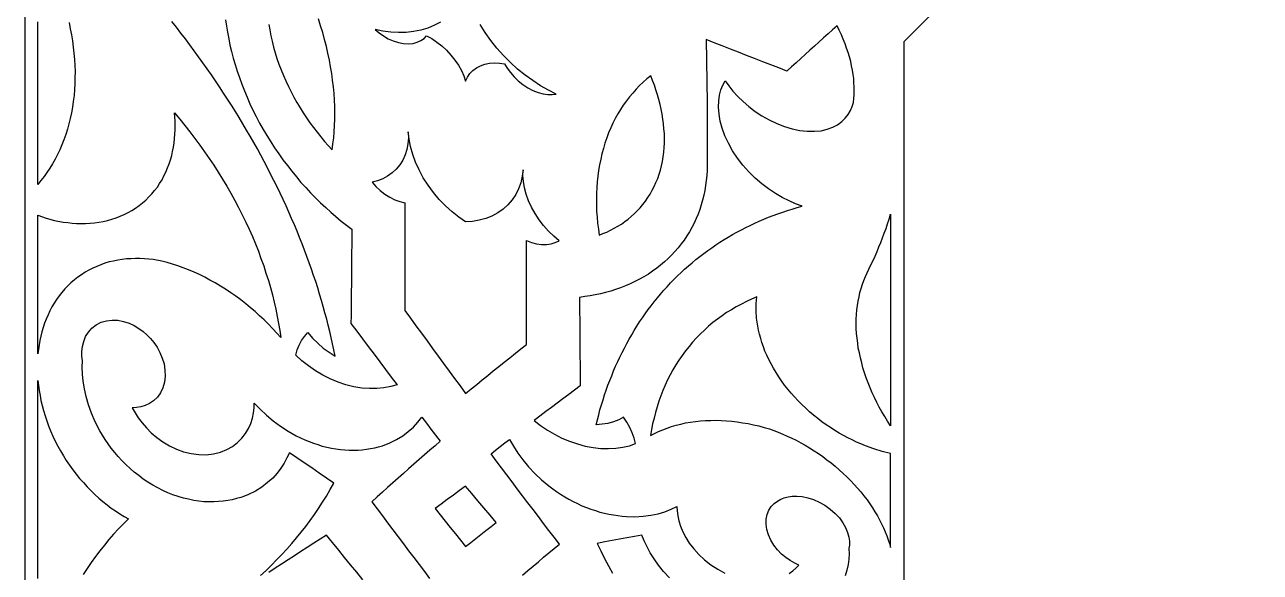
# Model space of a CAD drawing. Extents: x -535 to 1345, y -535 to 535.
# Drawn here: x -450 to -309.4, y 84.6 to 146.9 of the extents above; entities that cross this region are included whole.
import ezdxf

# ---------------------------------------------------------------- set-up
doc = ezdxf.new("R2010")
doc.units = 0
doc.layers.add('LAYER_1', color=18, linetype='CONTINUOUS')
doc.layers.add('LAYER_10', color=174, linetype='CONTINUOUS')

msp = doc.modelspace()

# ---------------------------------------------------------------- linework, layer by layer
at = {"layer": 'LAYER_1'}
for points in [[(-444.95, 147.17), (-444.81, 146.46), (-444.68, 145.76), (-444.57, 145.06), (-444.47, 144.36), (-444.4, 143.66), (-444.33, 142.96), (-444.3, 142.26), (-444.27, 141.57), (-444.28, 140.88), (-444.29, 140.2), (-444.34, 139.52), (-444.39, 138.85), (-444.48, 138.19), (-444.56, 137.53), (-444.69, 136.89), (-444.81, 136.25), (-444.98, 135.63), (-445.14, 135.01), (-445.34, 134.42), (-445.54, 133.82), (-445.77, 133.25), (-446.01, 132.68), (-446.28, 132.14), (-446.54, 131.6), (-446.84, 131.09), (-447.14, 130.58), (-447.47, 130.1), (-447.79, 129.62), (-448.15, 129.17), (-448.5, 128.73), (-448.5, 129.75), (-448.5, 130.78), (-448.5, 131.81), (-448.5, 132.83), (-448.5, 133.86), (-448.5, 134.89), (-448.5, 135.92), (-448.5, 136.94), (-448.5, 137.97), (-448.5, 139), (-448.5, 140.03), (-448.5, 141.05), (-448.5, 142.08), (-448.5, 143.11), (-448.5, 144.14), (-448.5, 145.16), (-448.5, 146.19), (-448.5, 147.22)], [(-427.14, 147.47), (-427.04, 146.76), (-426.93, 146.05), (-426.79, 145.32), (-426.65, 144.59), (-426.46, 143.85), (-426.28, 143.12), (-426.06, 142.37), (-425.84, 141.63), (-425.57, 140.89), (-425.31, 140.14), (-425.01, 139.4), (-424.71, 138.65), (-424.37, 137.91), (-424.03, 137.18), (-423.65, 136.45), (-423.28, 135.72), (-422.87, 135), (-422.46, 134.29), (-422.01, 133.59), (-421.57, 132.89), (-421.1, 132.21), (-420.62, 131.54), (-420.12, 130.88), (-419.62, 130.23), (-419.09, 129.6), (-418.57, 128.97), (-418.02, 128.38), (-417.47, 127.78), (-416.91, 127.21), (-416.34, 126.64), (-415.76, 126.11), (-415.18, 125.57), (-414.59, 125.07), (-413.99, 124.57), (-413.39, 124.1), (-412.79, 123.64), (-412.8, 122.75), (-412.8, 121.85), (-412.81, 120.96), (-412.82, 120.07), (-412.83, 119.18), (-412.83, 118.29), (-412.84, 117.39), (-412.85, 116.5), (-412.86, 115.61), (-412.86, 114.72), (-412.87, 113.82), (-412.88, 112.93), (-412.22, 112.05), (-411.57, 111.17), (-410.91, 110.29), (-410.26, 109.42), (-409.6, 108.55), (-408.95, 107.68), (-408.29, 106.81), (-407.64, 105.94), (-408.36, 105.74), (-409.13, 105.59), (-409.94, 105.51), (-410.79, 105.51), (-411.66, 105.57), (-412.56, 105.72), (-413.45, 105.94), (-414.35, 106.24), (-415.23, 106.61), (-416.1, 107.04), (-416.92, 107.54), (-417.71, 108.09), (-418.46, 108.68), (-419.15, 109.31), (-418.99, 109.9), (-418.78, 110.45), (-418.5, 110.97), (-418.17, 111.45), (-417.8, 111.88), (-417.26, 111.25), (-416.67, 110.66), (-416.04, 110.12), (-415.37, 109.64), (-414.69, 109.21), (-414.83, 109.91), (-414.98, 110.61), (-415.13, 111.3), (-415.3, 112), (-415.47, 112.71), (-415.64, 113.41), (-415.84, 114.12), (-416.04, 114.83), (-416.23, 115.54), (-416.45, 116.25), (-416.67, 116.96), (-416.89, 117.68), (-417.14, 118.39), (-417.38, 119.11), (-417.63, 119.83), (-417.9, 120.54), (-418.17, 121.26), (-418.44, 121.99), (-418.73, 122.71), (-419.02, 123.43), (-419.32, 124.15), (-419.64, 124.87), (-419.95, 125.59), (-420.27, 126.31), (-420.61, 127.03), (-420.95, 127.76), (-421.29, 128.48), (-421.65, 129.2), (-422.02, 129.92), (-422.38, 130.64), (-422.76, 131.35), (-423.15, 132.07), (-423.53, 132.79), (-423.94, 133.5), (-424.35, 134.21), (-424.75, 134.92), (-425.18, 135.63), (-425.61, 136.34), (-426.03, 137.04), (-426.48, 137.74), (-426.92, 138.44), (-427.37, 139.14), (-427.83, 139.84), (-428.3, 140.53), (-428.76, 141.22), (-429.24, 141.9), (-429.73, 142.59), (-430.21, 143.27), (-430.71, 143.94), (-431.21, 144.62), (-431.7, 145.29), (-432.22, 145.95), (-432.73, 146.62), (-433.25, 147.28)], [(-422.23, 146.95), (-422.12, 146.31), (-422, 145.66), (-421.85, 145.02), (-421.69, 144.37), (-421.49, 143.72), (-421.3, 143.07), (-421.07, 142.43), (-420.83, 141.79), (-420.57, 141.15), (-420.3, 140.52), (-420, 139.89), (-419.7, 139.27), (-419.37, 138.66), (-419.03, 138.06), (-418.67, 137.47), (-418.32, 136.88), (-417.93, 136.32), (-417.55, 135.75), (-417.15, 135.21), (-416.74, 134.67), (-416.32, 134.16), (-415.9, 133.64), (-415.46, 133.16), (-415.03, 132.67), (-414.94, 133.35), (-414.85, 134.03), (-414.8, 134.73), (-414.75, 135.43), (-414.73, 136.15), (-414.71, 136.86), (-414.73, 137.6), (-414.75, 138.33), (-414.81, 139.08), (-414.87, 139.83), (-414.97, 140.59), (-415.06, 141.35), (-415.2, 142.12), (-415.33, 142.89), (-415.51, 143.67), (-415.68, 144.45), (-415.89, 145.23), (-416.1, 146.01), (-416.34, 146.8), (-416.59, 147.58)], [(-402.69, 147.21), (-403.38, 146.84), (-404.13, 146.53), (-404.92, 146.29), (-405.75, 146.13), (-406.6, 146.04), (-407.48, 146.02), (-408.36, 146.07), (-409.25, 146.19), (-410.14, 146.37), (-409.69, 145.98), (-409.18, 145.63), (-408.64, 145.31), (-408.07, 145.06), (-407.49, 144.87), (-406.91, 144.76), (-406.35, 144.74), (-405.82, 144.79), (-405.35, 144.92), (-404.93, 145.11), (-404.57, 145.36), (-404.28, 145.66), (-403.7, 145.33), (-403.12, 144.94), (-402.56, 144.49), (-402.02, 144), (-401.52, 143.46), (-401.06, 142.88), (-400.66, 142.29), (-400.32, 141.69), (-400.05, 141.08), (-399.84, 140.49), (-399.63, 140.93), (-399.35, 141.34), (-399.01, 141.7), (-398.61, 142.01), (-398.15, 142.25), (-397.65, 142.43), (-397.12, 142.54), (-396.55, 142.58), (-395.98, 142.55), (-395.4, 142.46), (-395.1, 141.96), (-394.75, 141.46), (-394.33, 140.98), (-393.85, 140.52), (-393.32, 140.1), (-392.76, 139.73), (-392.19, 139.43), (-391.6, 139.2), (-391.03, 139.05), (-390.49, 138.97), (-389.99, 138.96), (-389.53, 139.02), (-390.42, 139.46), (-391.31, 139.97), (-392.2, 140.55), (-393.07, 141.18), (-393.93, 141.87), (-394.75, 142.62), (-395.54, 143.42), (-396.29, 144.26), (-396.98, 145.13), (-397.62, 146.03), (-398.2, 146.94)], [(-423.16, 84.24), (-422.54, 84.82), (-421.93, 85.4), (-421.34, 86.01), (-420.74, 86.61), (-420.18, 87.24), (-419.61, 87.87), (-419.08, 88.52), (-418.54, 89.16), (-418.03, 89.83), (-417.52, 90.5), (-417.04, 91.19), (-416.56, 91.87), (-416.11, 92.58), (-415.66, 93.28), (-415.24, 94.01), (-414.82, 94.73), (-415.66, 95.31), (-416.5, 95.89), (-417.34, 96.47), (-418.19, 97.04), (-419.04, 97.62), (-419.89, 98.19), (-420.16, 97.61), (-420.47, 97.03), (-420.85, 96.46), (-421.28, 95.89), (-421.79, 95.33), (-422.37, 94.8), (-423.02, 94.3), (-423.75, 93.85), (-424.55, 93.45), (-424.99, 93.28), (-425.43, 93.11), (-425.91, 92.98), (-426.39, 92.85), (-426.9, 92.76), (-427.41, 92.68), (-427.95, 92.64), (-428.49, 92.6), (-429.05, 92.62), (-429.61, 92.63), (-430.19, 92.71), (-430.77, 92.78), (-431.36, 92.91), (-431.95, 93.04), (-432.54, 93.23), (-433.13, 93.42), (-433.72, 93.66), (-434.3, 93.91), (-434.87, 94.21), (-435.43, 94.51), (-435.98, 94.86), (-436.52, 95.21), (-437.03, 95.6), (-437.55, 95.99), (-438.02, 96.42), (-438.5, 96.85), (-438.94, 97.31), (-439.37, 97.77), (-439.76, 98.25), (-440.16, 98.73), (-440.5, 99.22), (-440.85, 99.71), (-441.15, 100.21), (-441.45, 100.71), (-441.97, 101.71), (-442.39, 102.69), (-442.74, 103.66), (-443, 104.59), (-443.2, 105.49), (-443.34, 106.35), (-443.42, 107.16), (-443.45, 107.93), (-443.44, 108.66), (-443.49, 109.18), (-443.49, 109.74), (-443.43, 110.3), (-443.29, 110.87), (-443.07, 111.42), (-442.75, 111.93), (-442.35, 112.38), (-441.87, 112.76), (-441.31, 113.05), (-440.7, 113.23), (-440.06, 113.3), (-439.4, 113.28), (-438.75, 113.15), (-438.12, 112.95), (-437.54, 112.68), (-437, 112.36), (-436.52, 112.01), (-436.09, 111.63), (-435.69, 111.22), (-435.3, 110.75), (-434.94, 110.22), (-434.62, 109.63), (-434.35, 108.98), (-434.15, 108.31), (-434.04, 107.61), (-434.02, 106.91), (-434.1, 106.23), (-434.28, 105.6), (-434.56, 105.03), (-434.91, 104.53), (-435.33, 104.13), (-435.79, 103.81), (-436.28, 103.57), (-436.78, 103.42), (-437.27, 103.34), (-437.76, 103.32), (-437.44, 102.76), (-437.08, 102.19), (-436.65, 101.61), (-436.15, 101.03), (-435.6, 100.47), (-434.97, 99.94), (-434.29, 99.44), (-433.54, 99), (-432.75, 98.62), (-431.92, 98.32), (-431.06, 98.11), (-430.2, 97.99), (-429.35, 97.98), (-428.52, 98.08), (-427.74, 98.27), (-427.02, 98.56), (-426.36, 98.93), (-425.78, 99.37), (-425.29, 99.86), (-424.87, 100.4), (-424.54, 100.97), (-424.28, 101.55), (-424.09, 102.14), (-423.97, 102.73), (-423.9, 103.3), (-423.88, 103.86), (-423.22, 103.16), (-422.5, 102.49), (-421.72, 101.84), (-420.9, 101.23), (-420.02, 100.66), (-419.1, 100.14), (-418.14, 99.68), (-417.64, 99.48), (-417.15, 99.29), (-416.64, 99.13), (-416.14, 98.97), (-415.63, 98.85), (-415.11, 98.73), (-414.6, 98.65), (-414.09, 98.57), (-413.58, 98.53), (-413.07, 98.5), (-412.58, 98.5), (-412.08, 98.51), (-411.59, 98.55), (-411.11, 98.6), (-410.65, 98.68), (-410.18, 98.76), (-409.74, 98.89), (-409.3, 99.01), (-408.47, 99.32), (-407.7, 99.7), (-407, 100.13), (-406.36, 100.61), (-405.78, 101.12), (-405.27, 101.68), (-404.83, 102.25), (-404.3, 101.57), (-403.78, 100.88), (-403.25, 100.2), (-402.73, 99.52), (-403.32, 99), (-403.92, 98.48), (-404.52, 97.96), (-405.12, 97.43), (-405.72, 96.91), (-406.32, 96.38), (-406.91, 95.85), (-407.51, 95.32), (-408.11, 94.79), (-408.71, 94.25), (-409.31, 93.71), (-409.91, 93.17), (-410.5, 92.63), (-409.91, 91.83), (-409.31, 91.03), (-408.71, 90.23), (-408.12, 89.43), (-407.52, 88.64), (-406.92, 87.85), (-406.32, 87.06), (-405.73, 86.27), (-405.13, 85.48), (-404.53, 84.7), (-403.93, 83.91)], [(-448.5, 83.88), (-448.5, 84.9), (-448.5, 85.93), (-448.5, 86.95), (-448.5, 87.97), (-448.5, 89), (-448.5, 90.02), (-448.5, 91.05), (-448.5, 92.07), (-448.5, 93.1), (-448.5, 94.12), (-448.5, 95.15), (-448.5, 96.17), (-448.5, 97.2), (-448.5, 98.22), (-448.5, 99.25), (-448.5, 100.27), (-448.5, 101.3), (-448.5, 102.32), (-448.5, 103.35), (-448.5, 104.37), (-448.5, 105.4), (-448.5, 106.42), (-448.43, 105.86), (-448.36, 105.3), (-448.26, 104.73), (-448.15, 104.16), (-448.01, 103.58), (-447.87, 103), (-447.68, 102.42), (-447.5, 101.84), (-447.28, 101.26), (-447.05, 100.68), (-446.79, 100.1), (-446.53, 99.53), (-446.24, 98.97), (-445.94, 98.41), (-445.6, 97.86), (-445.27, 97.32), (-444.91, 96.79), (-444.54, 96.27), (-444.15, 95.77), (-443.75, 95.27), (-443.33, 94.8), (-442.91, 94.33), (-442.47, 93.89), (-442.02, 93.45), (-441.56, 93.05), (-441.1, 92.64), (-440.63, 92.28), (-440.15, 91.91), (-439.67, 91.58), (-439.18, 91.25), (-438.69, 90.96), (-438.2, 90.67), (-438.77, 90.1), (-439.34, 89.53), (-439.88, 88.93), (-440.42, 88.33), (-440.94, 87.7), (-441.46, 87.06), (-441.95, 86.4), (-442.44, 85.73), (-442.9, 85.04), (-443.36, 84.34)], [(-393.35, 84.28), (-392.75, 84.79), (-392.16, 85.3), (-391.56, 85.81), (-390.96, 86.31), (-390.36, 86.81), (-389.77, 87.32), (-389.17, 87.82), (-389.77, 88.59), (-390.37, 89.37), (-390.96, 90.16), (-391.56, 90.94), (-392.16, 91.73), (-392.76, 92.52), (-393.36, 93.31), (-393.96, 94.1), (-394.55, 94.89), (-395.15, 95.69), (-395.75, 96.49), (-396.35, 97.29), (-396.95, 98.09), (-396.42, 98.5), (-395.9, 98.91), (-395.37, 99.32), (-394.85, 99.73), (-394.4, 98.95), (-393.89, 98.16), (-393.32, 97.38), (-392.68, 96.6), (-391.97, 95.85), (-391.2, 95.12), (-390.37, 94.43), (-389.93, 94.11), (-389.49, 93.78), (-389.03, 93.48), (-388.56, 93.19), (-388.08, 92.92), (-387.6, 92.65), (-387.1, 92.42), (-386.6, 92.18), (-386.09, 91.99), (-385.58, 91.79), (-385.07, 91.63), (-384.56, 91.46), (-384.05, 91.34), (-383.54, 91.22), (-383.03, 91.13), (-382.52, 91.05), (-382.03, 91), (-381.53, 90.95), (-380.57, 90.93), (-379.65, 90.98), (-378.78, 91.1), (-377.95, 91.27), (-377.18, 91.49), (-376.46, 91.77), (-375.8, 92.08), (-375.78, 91.58), (-375.71, 91.03), (-375.58, 90.46), (-375.39, 89.85), (-375.14, 89.22), (-374.8, 88.57), (-374.39, 87.91), (-373.89, 87.26), (-373.31, 86.62), (-372.66, 86.01), (-371.93, 85.45), (-371.15, 84.95), (-370.33, 84.51)], [(-363.03, 84.48), (-362.6, 84.77), (-362.23, 85.09), (-361.92, 85.42), (-362.4, 85.64), (-362.9, 85.93), (-363.4, 86.27), (-363.89, 86.68), (-364.35, 87.15), (-364.76, 87.67), (-365.12, 88.25), (-365.39, 88.85), (-365.57, 89.46), (-365.66, 90.07), (-365.64, 90.65), (-365.52, 91.19), (-365.33, 91.67), (-365.06, 92.08), (-364.73, 92.43), (-364.37, 92.7), (-363.98, 92.92), (-363.59, 93.07), (-363.16, 93.18), (-362.67, 93.25), (-362.14, 93.26), (-361.55, 93.21), (-360.92, 93.08), (-360.27, 92.88), (-359.62, 92.59), (-358.97, 92.23), (-358.36, 91.8), (-357.81, 91.31), (-357.32, 90.78), (-356.92, 90.23), (-356.61, 89.68), (-356.38, 89.13), (-356.24, 88.61), (-356.18, 88.13), (-356.18, 87.69), (-356.24, 87.29), (-356.22, 86.7), (-356.25, 86.1), (-356.33, 85.48), (-356.47, 84.85), (-356.67, 84.21)], [(-411.55, 83.76), (-412.23, 84.6), (-412.92, 85.44), (-413.6, 86.29), (-414.28, 87.13), (-414.97, 87.98), (-415.65, 88.83), (-416.38, 88.37), (-417.12, 87.9), (-417.85, 87.43), (-418.58, 86.96), (-419.31, 86.49), (-420.04, 86.02), (-420.78, 85.54), (-421.51, 85.06), (-422.24, 84.58)], [(-376.66, 83.97), (-377.31, 84.69), (-377.88, 85.41), (-378.39, 86.12), (-378.83, 86.83), (-379.2, 87.51), (-379.52, 88.17), (-379.78, 88.81), (-380.63, 88.67), (-381.48, 88.52), (-382.33, 88.38), (-383.17, 88.22), (-384.01, 88.05), (-384.86, 87.89), (-384.44, 87.03), (-384.02, 86.18), (-383.57, 85.34), (-383.12, 84.5)]]:
    msp.add_lwpolyline(points, dxfattribs=at)
for points in [[(-372.48, 145.22), (-372.46, 144.42), (-372.45, 143.62), (-372.43, 142.82), (-372.42, 142.02), (-372.4, 141.22), (-372.38, 140.42), (-372.38, 139.63), (-372.37, 138.83), (-372.36, 138.03), (-372.35, 137.24), (-372.35, 136.44), (-372.34, 135.65), (-372.34, 134.86), (-372.34, 134.06), (-372.34, 133.27), (-372.34, 132.48), (-372.34, 131.69), (-372.34, 130.89), (-372.37, 130.32), (-372.4, 129.75), (-372.47, 129.19), (-372.53, 128.62), (-372.64, 128.06), (-372.74, 127.51), (-372.88, 126.96), (-373.03, 126.42), (-373.21, 125.89), (-373.39, 125.36), (-373.61, 124.85), (-373.84, 124.34), (-374.1, 123.84), (-374.36, 123.35), (-374.66, 122.88), (-374.96, 122.41), (-375.3, 121.97), (-375.64, 121.52), (-376.02, 121.1), (-376.4, 120.69), (-376.81, 120.3), (-377.22, 119.91), (-377.66, 119.55), (-378.1, 119.19), (-378.58, 118.86), (-379.05, 118.54), (-379.55, 118.24), (-380.05, 117.95), (-380.58, 117.69), (-381.11, 117.43), (-381.65, 117.21), (-382.2, 116.98), (-382.77, 116.79), (-383.33, 116.6), (-383.91, 116.45), (-384.5, 116.29), (-385.09, 116.17), (-385.68, 116.05), (-386.28, 115.97), (-386.88, 115.88), (-386.88, 115.04), (-386.87, 114.2), (-386.86, 113.36), (-386.85, 112.52), (-386.85, 111.68), (-386.84, 110.84), (-386.83, 110), (-386.83, 109.16), (-386.82, 108.32), (-386.81, 107.48), (-386.8, 106.64), (-386.8, 105.8), (-387.45, 105.32), (-388.11, 104.83), (-388.76, 104.35), (-389.42, 103.86), (-390.07, 103.37), (-390.73, 102.88), (-391.38, 102.38), (-392.03, 101.89), (-391.31, 101.32), (-390.54, 100.79), (-389.73, 100.31), (-388.88, 99.88), (-388.01, 99.51), (-387.12, 99.2), (-386.22, 98.96), (-385.32, 98.79), (-384.44, 98.7), (-383.58, 98.68), (-382.75, 98.72), (-381.96, 98.83), (-381.21, 99.01), (-380.52, 99.24), (-380.68, 99.85), (-380.9, 100.46), (-381.17, 101.07), (-381.5, 101.68), (-381.88, 102.26), (-382.42, 101.96), (-383, 101.72), (-383.64, 101.55), (-384.3, 101.44), (-384.99, 101.39), (-384.84, 101.96), (-384.69, 102.53), (-384.55, 103.1), (-384.37, 103.66), (-384.2, 104.22), (-384.03, 104.78), (-383.83, 105.33), (-383.64, 105.88), (-383.44, 106.43), (-383.22, 106.97), (-383, 107.51), (-382.78, 108.05), (-382.53, 108.57), (-382.29, 109.09), (-382.04, 109.62), (-381.77, 110.12), (-381.51, 110.63), (-381.24, 111.14), (-380.94, 111.63), (-380.65, 112.12), (-380.35, 112.61), (-380.04, 113.09), (-379.72, 113.56), (-379.4, 114.03), (-379.06, 114.49), (-378.72, 114.94), (-378.38, 115.39), (-378.02, 115.83), (-377.66, 116.26), (-377.29, 116.69), (-376.91, 117.1), (-376.52, 117.52), (-376.14, 117.93), (-375.73, 118.32), (-375.33, 118.71), (-374.92, 119.09), (-374.49, 119.46), (-374.07, 119.83), (-373.64, 120.19), (-373.2, 120.53), (-372.75, 120.88), (-372.3, 121.22), (-371.84, 121.53), (-371.38, 121.85), (-370.91, 122.17), (-370.43, 122.46), (-369.95, 122.75), (-369.46, 123.04), (-368.97, 123.31), (-368.47, 123.58), (-367.97, 123.84), (-367.46, 124.08), (-366.94, 124.32), (-366.43, 124.56), (-365.9, 124.78), (-365.37, 125), (-364.84, 125.21), (-364.3, 125.4), (-363.76, 125.59), (-363.22, 125.78), (-362.67, 125.94), (-362.12, 126.1), (-361.56, 126.27), (-362.29, 126.53), (-363.04, 126.86), (-363.81, 127.25), (-364.59, 127.7), (-365.37, 128.22), (-366.15, 128.81), (-366.9, 129.46), (-367.62, 130.17), (-368.3, 130.93), (-368.92, 131.73), (-369.47, 132.57), (-369.94, 133.42), (-370.34, 134.27), (-370.65, 135.12), (-370.87, 135.95), (-371.01, 136.75), (-371.06, 137.51), (-371.04, 138.23), (-370.94, 138.89), (-370.79, 139.49), (-370.57, 140.04), (-370.32, 140.53), (-369.9, 139.95), (-369.42, 139.36), (-368.88, 138.76), (-368.28, 138.18), (-367.61, 137.6), (-366.89, 137.05), (-366.12, 136.54), (-365.3, 136.07), (-364.45, 135.66), (-363.57, 135.32), (-362.69, 135.06), (-361.82, 134.88), (-360.97, 134.78), (-360.16, 134.78), (-359.4, 134.85), (-358.7, 135.01), (-358.07, 135.24), (-357.52, 135.53), (-357.04, 135.88), (-356.64, 136.27), (-356.31, 136.69), (-356.05, 137.13), (-355.86, 137.6), (-355.72, 138.06), (-355.68, 138.5), (-355.64, 138.93), (-355.63, 139.39), (-355.62, 139.84), (-355.66, 140.31), (-355.69, 140.78), (-355.75, 141.26), (-355.82, 141.75), (-355.93, 142.24), (-356.03, 142.74), (-356.17, 143.24), (-356.31, 143.74), (-356.49, 144.25), (-356.67, 144.75), (-356.88, 145.26), (-357.09, 145.77), (-357.33, 146.28), (-357.57, 146.78), (-358.09, 146.32), (-358.61, 145.86), (-359.12, 145.4), (-359.64, 144.94), (-360.16, 144.47), (-360.68, 144), (-361.2, 143.53), (-361.72, 143.06), (-362.24, 142.58), (-362.76, 142.11), (-363.28, 141.63), (-364.2, 141.99), (-365.12, 142.35), (-366.04, 142.7), (-366.96, 143.06), (-367.88, 143.42), (-368.8, 143.78), (-369.72, 144.14), (-370.64, 144.5), (-371.56, 144.86)], [(-378.78, 141.11), (-379.21, 140.75), (-379.64, 140.38), (-380.05, 139.98), (-380.45, 139.58), (-380.83, 139.14), (-381.2, 138.71), (-381.55, 138.24), (-381.9, 137.77), (-382.21, 137.27), (-382.53, 136.77), (-382.81, 136.24), (-383.09, 135.71), (-383.33, 135.16), (-383.58, 134.6), (-383.79, 134.02), (-384, 133.44), (-384.17, 132.83), (-384.34, 132.23), (-384.47, 131.6), (-384.61, 130.98), (-384.71, 130.33), (-384.8, 129.69), (-384.86, 129.04), (-384.92, 128.38), (-384.94, 127.71), (-384.96, 127.04), (-384.94, 126.37), (-384.93, 125.69), (-384.88, 125.01), (-384.82, 124.33), (-384.73, 123.65), (-384.65, 122.96), (-384.21, 123.14), (-383.78, 123.32), (-383.35, 123.53), (-382.93, 123.75), (-382.53, 123.99), (-382.12, 124.23), (-381.74, 124.51), (-381.36, 124.79), (-381, 125.1), (-380.64, 125.41), (-380.31, 125.75), (-379.98, 126.09), (-379.68, 126.46), (-379.37, 126.83), (-379.11, 127.24), (-378.84, 127.64), (-378.61, 128.07), (-378.37, 128.5), (-378.18, 128.95), (-377.98, 129.41), (-377.83, 129.89), (-377.67, 130.36), (-377.56, 130.86), (-377.44, 131.36), (-377.36, 131.88), (-377.29, 132.39), (-377.25, 132.92), (-377.22, 133.45), (-377.22, 133.99), (-377.22, 134.53), (-377.27, 135.08), (-377.31, 135.63), (-377.39, 136.18), (-377.47, 136.73), (-377.59, 137.29), (-377.7, 137.84), (-377.85, 138.39), (-378, 138.94), (-378.18, 139.49), (-378.36, 140.04), (-378.57, 140.58)], [(-448.5, 125.23), (-447.56, 124.91), (-446.6, 124.65), (-445.61, 124.45), (-445.1, 124.39), (-444.6, 124.33), (-444.09, 124.3), (-443.59, 124.28), (-443.08, 124.29), (-442.57, 124.31), (-442.07, 124.37), (-441.56, 124.43), (-441.07, 124.53), (-440.57, 124.63), (-440.09, 124.78), (-439.61, 124.92), (-439.14, 125.12), (-438.68, 125.31), (-438.24, 125.54), (-437.8, 125.78), (-437.39, 126.05), (-436.98, 126.33), (-436.6, 126.65), (-436.22, 126.96), (-435.87, 127.32), (-435.53, 127.67), (-435.22, 128.06), (-434.91, 128.44), (-434.65, 128.86), (-434.38, 129.27), (-434.16, 129.71), (-433.93, 130.15), (-433.74, 130.61), (-433.56, 131.07), (-433.42, 131.54), (-433.27, 132.01), (-433.17, 132.5), (-433.07, 132.98), (-433, 133.47), (-432.94, 133.96), (-432.88, 134.94), (-432.89, 135.92), (-432.96, 136.89), (-432.37, 136.17), (-431.77, 135.45), (-431.2, 134.71), (-430.63, 133.98), (-430.08, 133.22), (-429.53, 132.46), (-429, 131.69), (-428.48, 130.91), (-427.98, 130.12), (-427.48, 129.33), (-427.01, 128.53), (-426.54, 127.73), (-426.1, 126.91), (-425.66, 126.1), (-425.25, 125.28), (-424.85, 124.46), (-424.47, 123.63), (-424.1, 122.8), (-423.76, 121.97), (-423.42, 121.14), (-423.12, 120.31), (-422.81, 119.48), (-422.55, 118.65), (-422.28, 117.82), (-422.05, 116.99), (-421.82, 116.17), (-421.62, 115.35), (-421.43, 114.53), (-421.27, 113.72), (-421.11, 112.91), (-420.99, 112.1), (-420.87, 111.3), (-421.33, 111.81), (-421.79, 112.32), (-422.27, 112.82), (-422.76, 113.31), (-423.27, 113.79), (-423.79, 114.26), (-424.33, 114.71), (-424.86, 115.16), (-425.42, 115.59), (-425.98, 116.01), (-426.56, 116.41), (-427.14, 116.8), (-427.73, 117.16), (-428.32, 117.53), (-428.92, 117.85), (-429.52, 118.18), (-430.13, 118.47), (-430.74, 118.75), (-431.35, 119), (-431.96, 119.25), (-432.57, 119.46), (-433.18, 119.67), (-433.79, 119.84), (-434.39, 120.01), (-435.38, 120.18), (-435.89, 120.23), (-436.39, 120.28), (-436.89, 120.29), (-437.4, 120.31), (-437.9, 120.28), (-438.41, 120.26), (-438.91, 120.19), (-439.41, 120.12), (-439.9, 120.02), (-440.39, 119.91), (-440.87, 119.76), (-441.34, 119.6), (-441.8, 119.41), (-442.26, 119.22), (-442.7, 118.98), (-443.14, 118.74), (-443.55, 118.46), (-443.97, 118.18), (-444.35, 117.87), (-444.74, 117.55), (-445.09, 117.19), (-445.45, 116.84), (-445.76, 116.45), (-446.08, 116.06), (-446.37, 115.65), (-446.65, 115.23), (-446.9, 114.79), (-447.15, 114.34), (-447.35, 113.88), (-447.56, 113.42), (-447.74, 112.94), (-447.91, 112.46), (-448.04, 111.97), (-448.18, 111.48), (-448.27, 110.98), (-448.37, 110.48), (-448.5, 109.47), (-448.5, 110.46), (-448.5, 111.44), (-448.5, 112.43), (-448.5, 113.41), (-448.5, 114.4), (-448.5, 115.38), (-448.5, 116.37), (-448.5, 117.35), (-448.5, 118.34), (-448.5, 119.32), (-448.5, 120.3), (-448.5, 121.29), (-448.5, 122.27), (-448.5, 123.26), (-448.5, 124.24)], [(-406.37, 134.72), (-406.35, 134.04), (-406.4, 133.37), (-406.53, 132.72), (-406.72, 132.09), (-406.99, 131.5), (-407.33, 130.96), (-407.73, 130.47), (-408.19, 130.04), (-408.71, 129.68), (-409.26, 129.38), (-409.85, 129.16), (-410.47, 129), (-410.04, 128.51), (-409.56, 128.05), (-409.03, 127.64), (-408.47, 127.29), (-407.89, 127), (-407.31, 126.78), (-406.75, 126.64), (-406.75, 125.7), (-406.75, 124.76), (-406.75, 123.81), (-406.75, 122.87), (-406.75, 121.93), (-406.75, 120.99), (-406.75, 120.05), (-406.75, 119.11), (-406.75, 118.16), (-406.75, 117.22), (-406.75, 116.28), (-406.75, 115.34), (-406.75, 114.4), (-406.12, 113.53), (-405.49, 112.66), (-404.86, 111.8), (-404.23, 110.93), (-403.61, 110.07), (-402.98, 109.21), (-402.35, 108.36), (-401.72, 107.5), (-401.09, 106.65), (-400.47, 105.8), (-399.84, 104.95), (-399.21, 105.47), (-398.58, 105.98), (-397.95, 106.49), (-397.32, 107), (-396.7, 107.51), (-396.07, 108.02), (-395.44, 108.52), (-394.81, 109.02), (-394.18, 109.52), (-393.55, 110.02), (-392.93, 110.51), (-392.93, 111.42), (-392.93, 112.33), (-392.93, 113.24), (-392.93, 114.15), (-392.93, 115.06), (-392.93, 115.97), (-392.93, 116.88), (-392.93, 117.79), (-392.93, 118.7), (-392.93, 119.61), (-392.93, 120.52), (-392.93, 121.43), (-392.93, 122.34), (-392.36, 122.13), (-391.78, 121.98), (-391.2, 121.9), (-390.64, 121.9), (-390.12, 121.98), (-389.64, 122.12), (-389.21, 122.32), (-389.82, 122.85), (-390.41, 123.42), (-390.97, 124.05), (-391.48, 124.72), (-391.94, 125.42), (-392.35, 126.14), (-392.69, 126.88), (-392.95, 127.62), (-393.15, 128.35), (-393.27, 129.06), (-393.32, 129.75), (-393.31, 130.39), (-393.4, 129.66), (-393.57, 128.93), (-393.82, 128.24), (-394.14, 127.58), (-394.54, 126.97), (-395.02, 126.42), (-395.57, 125.92), (-396.18, 125.5), (-396.84, 125.14), (-397.55, 124.87), (-398.29, 124.66), (-399.06, 124.53), (-399.84, 124.48), (-400.62, 125.02), (-401.38, 125.63), (-402.13, 126.3), (-402.84, 127.03), (-403.5, 127.82), (-404.11, 128.64), (-404.65, 129.5), (-405.13, 130.38), (-405.53, 131.27), (-405.86, 132.16), (-406.1, 133.04), (-406.27, 133.9)], [(-351.5, 125.34), (-351.5, 124.54), (-351.5, 123.73), (-351.5, 122.93), (-351.5, 122.13), (-351.5, 121.33), (-351.5, 120.53), (-351.5, 119.72), (-351.5, 118.92), (-351.5, 118.12), (-351.5, 117.32), (-351.5, 116.51), (-351.5, 115.71), (-351.5, 114.91), (-351.5, 114.11), (-351.5, 113.3), (-351.5, 112.5), (-351.5, 111.7), (-351.5, 110.9), (-351.5, 110.1), (-351.5, 109.29), (-351.5, 108.49), (-351.5, 107.69), (-351.5, 106.89), (-351.5, 106.08), (-351.5, 105.28), (-351.5, 104.48), (-351.5, 103.68), (-351.5, 102.88), (-351.5, 102.07), (-351.5, 101.27), (-351.83, 101.79), (-352.16, 102.32), (-352.47, 102.85), (-352.78, 103.39), (-353.05, 103.94), (-353.33, 104.49), (-353.58, 105.04), (-353.83, 105.6), (-354.05, 106.16), (-354.26, 106.73), (-354.45, 107.29), (-354.63, 107.86), (-354.78, 108.43), (-354.93, 108.99), (-355.04, 109.56), (-355.16, 110.12), (-355.23, 110.68), (-355.31, 111.24), (-355.35, 111.79), (-355.39, 112.34), (-355.39, 112.87), (-355.4, 113.41), (-355.36, 113.93), (-355.33, 114.46), (-355.26, 114.96), (-355.19, 115.47), (-355.08, 115.95), (-354.98, 116.44), (-354.84, 116.9), (-354.7, 117.37), (-354.53, 117.81), (-354.36, 118.25), (-354.16, 118.66), (-353.96, 119.08), (-353.72, 119.58), (-353.48, 120.09), (-353.24, 120.59), (-353.03, 121.11), (-352.81, 121.62), (-352.59, 122.14), (-352.4, 122.67), (-352.21, 123.2), (-352.01, 123.72), (-351.84, 124.26), (-351.67, 124.8)], [(-366.72, 115.94), (-367.31, 115.68), (-367.9, 115.42), (-368.47, 115.12), (-369.05, 114.82), (-369.6, 114.48), (-370.15, 114.15), (-370.67, 113.78), (-371.2, 113.41), (-371.7, 113.01), (-372.19, 112.6), (-372.66, 112.17), (-373.13, 111.73), (-373.57, 111.27), (-374.01, 110.8), (-374.42, 110.3), (-374.83, 109.8), (-375.2, 109.28), (-375.57, 108.75), (-375.91, 108.2), (-376.25, 107.64), (-376.56, 107.07), (-376.86, 106.49), (-377.13, 105.89), (-377.4, 105.3), (-377.63, 104.68), (-377.86, 104.06), (-378.05, 103.43), (-378.24, 102.79), (-378.4, 102.14), (-378.56, 101.5), (-378.68, 100.84), (-378.8, 100.18), (-378.34, 100.41), (-377.89, 100.63), (-377.4, 100.83), (-376.91, 101.02), (-376.4, 101.19), (-375.89, 101.35), (-375.35, 101.47), (-374.81, 101.6), (-374.25, 101.69), (-373.69, 101.77), (-373.11, 101.82), (-372.54, 101.87), (-371.95, 101.88), (-371.36, 101.9), (-370.75, 101.87), (-370.15, 101.84), (-369.54, 101.78), (-368.93, 101.72), (-368.32, 101.62), (-367.71, 101.52), (-367.1, 101.38), (-366.49, 101.25), (-365.89, 101.08), (-365.28, 100.92), (-364.78, 100.73), (-364.27, 100.55), (-363.76, 100.33), (-363.25, 100.11), (-362.73, 99.86), (-362.22, 99.62), (-361.71, 99.34), (-361.2, 99.06), (-360.7, 98.75), (-360.19, 98.44), (-359.7, 98.1), (-359.2, 97.77), (-358.73, 97.4), (-358.25, 97.04), (-357.79, 96.66), (-357.33, 96.27), (-356.89, 95.86), (-356.45, 95.46), (-356.04, 95.03), (-355.63, 94.61), (-355.25, 94.17), (-354.87, 93.74), (-354.52, 93.29), (-354.17, 92.84), (-353.86, 92.39), (-353.55, 91.93), (-353.27, 91.48), (-352.99, 91.02), (-352.75, 90.56), (-352.51, 90.11), (-352.3, 89.65), (-352.1, 89.2), (-351.93, 88.76), (-351.76, 88.31), (-351.63, 87.87), (-351.5, 87.44), (-351.5, 88.2), (-351.5, 88.96), (-351.5, 89.73), (-351.5, 90.49), (-351.5, 91.25), (-351.5, 92.02), (-351.5, 92.78), (-351.5, 93.54), (-351.5, 94.31), (-351.5, 95.07), (-351.5, 95.83), (-351.5, 96.6), (-351.5, 97.36), (-351.5, 98.12), (-352.43, 98.36), (-353.38, 98.65), (-354.36, 99), (-354.86, 99.21), (-355.35, 99.42), (-355.85, 99.66), (-356.35, 99.9), (-356.85, 100.17), (-357.35, 100.44), (-357.84, 100.75), (-358.34, 101.06), (-358.82, 101.39), (-359.31, 101.73), (-359.78, 102.1), (-360.25, 102.47), (-360.7, 102.86), (-361.15, 103.26), (-361.58, 103.68), (-362.01, 104.1), (-362.41, 104.55), (-362.81, 104.99), (-363.18, 105.45), (-363.55, 105.91), (-363.89, 106.38), (-364.22, 106.86), (-364.52, 107.34), (-364.82, 107.82), (-365.08, 108.31), (-365.34, 108.8), (-365.56, 109.29), (-365.78, 109.77), (-365.95, 110.26), (-366.13, 110.74), (-366.27, 111.21), (-366.41, 111.69), (-366.51, 112.15), (-366.61, 112.61), (-366.68, 113.06), (-366.74, 113.5), (-366.8, 114.36), (-366.79, 115.17)], [(-399.84, 94.4), (-400.53, 93.89), (-401.23, 93.39), (-401.93, 92.88), (-402.62, 92.37), (-403.32, 91.86), (-402.74, 91.14), (-402.16, 90.42), (-401.58, 89.7), (-401, 88.98), (-400.42, 88.26), (-399.84, 87.55), (-399.26, 88.01), (-398.68, 88.46), (-398.1, 88.92), (-397.52, 89.37), (-396.94, 89.83), (-396.36, 90.28), (-397.05, 91.09), (-397.75, 91.92), (-398.44, 92.74), (-399.14, 93.57)]]:
    msp.add_lwpolyline(points, close=True, dxfattribs=at)
at = {"layer": 'LAYER_10'}
for points in [[(-450, 0), (-450, -186.4), (-186.4, -450), (0, -450), (186.4, -450), (450, -186.4), (450, 0), (450, 186.4), (186.4, 450), (0, 450), (-186.4, 450), (-450, 186.4)], [(-350, 0), (-350, -144.97), (-144.97, -350), (0, -350), (144.97, -350), (350, -144.97), (350, 0), (350, 144.97), (144.97, 350), (0, 350), (-144.97, 350), (-350, 144.97)]]:
    msp.add_lwpolyline(points, close=True, dxfattribs=at)

doc.saveas('drawing.dxf')
